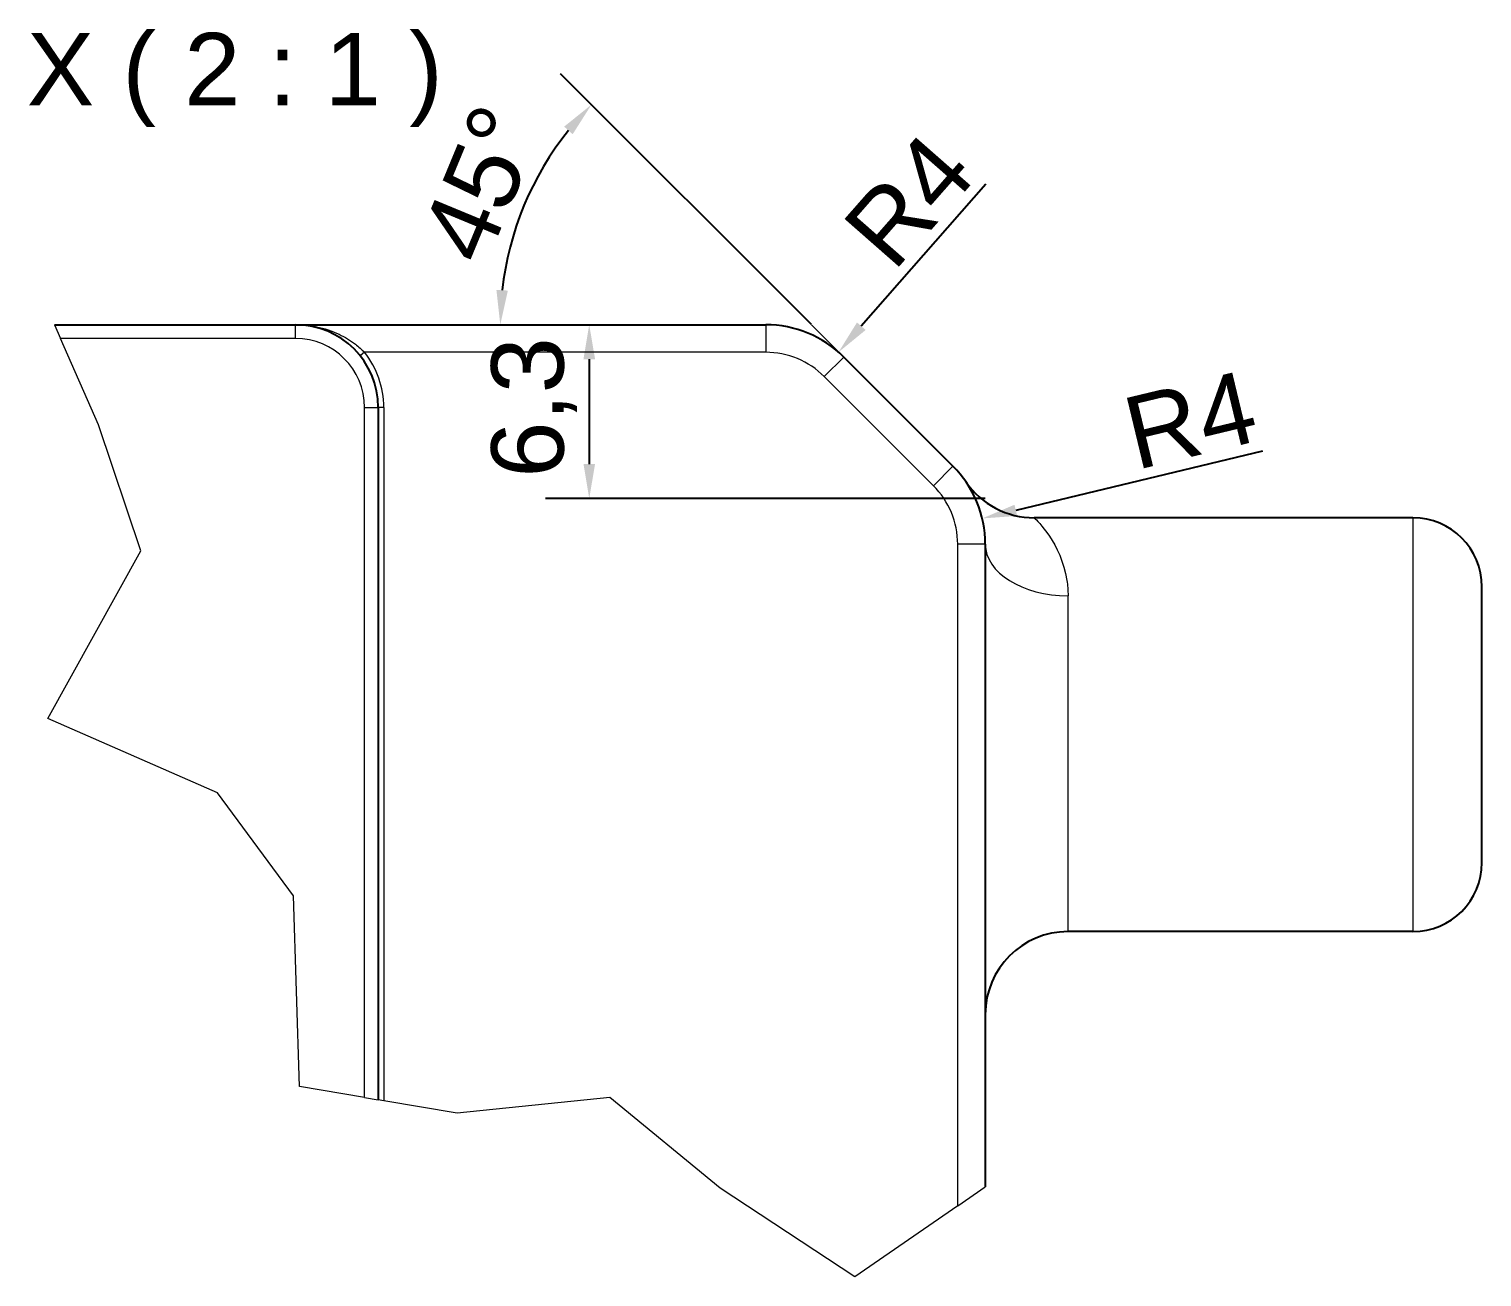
# Model space of a CAD drawing. Header units: millimetres. Extents: x 0 to 1486, y 0 to 1051.
# Drawn here: x 1191 to 1322.7, y 480.3 to 593.4 of the extents above; entities that cross this region are included whole.
import ezdxf

# ---------------------------------------------------------------- set-up
doc = ezdxf.new("R2010")
doc.units = ezdxf.units.MM
doc.header["$LTSCALE"] = 1.25
for name, color, linetype, lineweight, true_color in [('Bemaßungen(DIN)', 7, 'Continuous', 5, 0x262659), ('Bruchlinien(DIN)', 7, 'Continuous', 9, 0x262659), ('Sichtbare Kanten(DIN)', 7, 'Continuous', 25, 0x262659), ('Sichtbare tangentiale Kanten(DIN)', 7, 'Continuous', 15, 0x1a1a3e), ('Symbole(DIN)', 7, 'Continuous', 15, 0x262659)]:
    doc.layers.add(name, color=color, linetype=linetype, lineweight=lineweight, true_color=true_color)
doc.styles.add('Aktuell-DINGroßer Text', font='arial.ttf')
doc.dimstyles.new('STANDARD-DIN', dxfattribs={"dimscale": 1.25, "dimtxt": 5.25, "dimasz": 2.5, "dimexe": 3.175, "dimexo": 0, "dimgap": 0.8, "dimtad": 1, "dimrnd": 1e-08, "dimtxsty": 'Aktuell-DINGroßer Text', "dimcen": 0.09, "dimdle": 10, "dimclrd": 256, "dimclre": 256, "dimclrt": 256, "dimazin": 2, "dimtfac": 0.666667, "dimtmove": 0, "dimatfit": 3, "dimfxl": 1, "dimtolj": 1, "dimlwd": 25, "dimlwe": 25, "dimarcsym": 0})

# ---------------------------------------------------------------- blocks, each defined once
blk = doc.blocks.new('*D27')
at = {"layer": 'Bemaßungen(DIN)', "color": 250, "linetype": 'Continuous', "lineweight": 25, "true_color": 0x3f3f3f, "transparency": 16777216}
for p, q in [((1241.79, 563.43), (1241.79, 553.93)), ((1277.68, 550.81), (1237.83, 550.81))]:
    blk.add_line(p, q, dxfattribs=at)
at = {"layer": 'Bemaßungen(DIN)', "color": 250, "linetype": 'Continuous', "true_color": 0x3f3f3f, "transparency": 16777216}
for points in [[(1241.27, 563.43), (1242.32, 563.43), (1241.79, 566.56)], [(1241.27, 553.93), (1242.32, 553.93), (1241.79, 550.81)]]:
    blk.add_solid(points, dxfattribs=at)
at = {"layer": 'Defpoints', "color": 0, "linetype": 'Continuous', "transparency": 16777216}
for p in [(1241.79, 566.56), (1241.79, 550.81), (1277.68, 550.81)]:
    blk.add_point(p, dxfattribs=at)
at = {"layer": 'Bemaßungen(DIN)', "color": 179, "linetype": 'Continuous', "lineweight": 25, "true_color": 0x262659, "transparency": 16777216, "insert": (1232.91, 552.69), "char_height": 6.562, "attachment_point": 1, "rotation": 90, "style": 'Aktuell-DINGroßer Text'}
blk.add_mtext('\\A1;6,3', dxfattribs=at)
blk = doc.blocks.new('*D28')
at = {"layer": 'Bemaßungen(DIN)', "color": 250, "linetype": 'Continuous', "lineweight": 25, "true_color": 0x3f3f3f, "transparency": 16777216}
blk.add_line((1261.92, 566.57), (1239.18, 589.3), dxfattribs=at)
blk.add_arc((1261.93, 566.56), 28.2, 141.3535, 173.6465, dxfattribs=at)
at = {"layer": 'Bemaßungen(DIN)', "color": 250, "linetype": 'Continuous', "true_color": 0x3f3f3f, "transparency": 16777216}
for points in [[(1239.52, 584.51), (1240.29, 583.82), (1241.99, 586.5)], [(1234.42, 569.65), (1233.38, 569.71), (1233.73, 566.56)]]:
    blk.add_solid(points, dxfattribs=at)
at = {"layer": 'Defpoints', "color": 0, "linetype": 'Continuous', "transparency": 16777216}
for p in [(1237.51, 580.66), (1215.18, 566.56), (1261.92, 566.57), (1261.93, 566.56)]:
    blk.add_point(p, dxfattribs=at)
at = {"layer": 'Bemaßungen(DIN)', "color": 179, "linetype": 'Continuous', "lineweight": 25, "true_color": 0x262659, "transparency": 16777216, "insert": (1226.27, 574.22), "char_height": 6.562, "attachment_point": 1, "rotation": 67.5, "style": 'Aktuell-DINGroßer Text'}
blk.add_mtext('\\A1;45°', dxfattribs=at)
blk = doc.blocks.new('*D29')
at = {"layer": 'Bemaßungen(DIN)', "color": 250, "linetype": 'Continuous', "lineweight": 25, "true_color": 0x3f3f3f, "transparency": 16777216}
blk.add_line((1277.73, 579.28), (1266.44, 566.42), dxfattribs=at)
at = {"layer": 'Bemaßungen(DIN)', "color": 250, "linetype": 'Continuous', "true_color": 0x3f3f3f, "transparency": 16777216}
blk.add_solid([(1266.05, 566.76), (1266.84, 566.08), (1264.38, 564.07)], dxfattribs=at)
at = {"layer": 'Defpoints', "color": 0, "linetype": 'Continuous', "transparency": 16777216}
for p in [(1264.38, 564.07), (1257.78, 556.56)]:
    blk.add_point(p, dxfattribs=at)
at = {"layer": 'Bemaßungen(DIN)', "color": 179, "linetype": 'Continuous', "lineweight": 25, "true_color": 0x262659, "transparency": 16777216, "insert": (1264.43, 575.58), "char_height": 6.562, "attachment_point": 1, "rotation": 48.7158, "style": 'Aktuell-DINGroßer Text'}
blk.add_mtext('\\A1;R4', dxfattribs=at)
blk = doc.blocks.new('*D30')
at = {"layer": 'Bemaßungen(DIN)', "color": 250, "linetype": 'Continuous', "lineweight": 25, "true_color": 0x3f3f3f, "transparency": 16777216}
blk.add_line((1302.78, 555.1), (1280.44, 549.73), dxfattribs=at)
at = {"layer": 'Bemaßungen(DIN)', "color": 250, "linetype": 'Continuous', "true_color": 0x3f3f3f, "transparency": 16777216}
blk.add_solid([(1280.32, 550.24), (1280.56, 549.23), (1277.4, 549)], dxfattribs=at)
at = {"layer": 'Defpoints', "color": 0, "linetype": 'Continuous', "transparency": 16777216}
for p in [(1277.4, 549), (1267.68, 546.67)]:
    blk.add_point(p, dxfattribs=at)
at = {"layer": 'Bemaßungen(DIN)', "color": 179, "linetype": 'Continuous', "lineweight": 25, "true_color": 0x262659, "transparency": 16777216, "insert": (1289.78, 559.75), "char_height": 6.562, "attachment_point": 1, "rotation": 13.5078, "style": 'Aktuell-DINGroßer Text'}
blk.add_mtext('\\A1;R4', dxfattribs=at)

msp = doc.modelspace()

# ---------------------------------------------------------------- linework, layer by layer
at = {"layer": 'Bemaßungen(DIN)'}
msp.add_line((1264.856, 563.629), (1261.927, 566.558), dxfattribs=at)
at = {"layer": 'Bruchlinien(DIN)'}
for p, q in [((1193.348, 566.558), (1193.896, 565.308)), ((1197.322, 557.486), (1193.896, 565.308)), ((1201.148, 546.077), (1197.322, 557.486)), ((1192.737, 530.873), (1201.148, 546.077)), ((1208.108, 524.146), (1192.737, 530.873)), ((1214.986, 514.802), (1208.108, 524.146)), ((1215.528, 497.509), (1214.986, 514.802)), ((1221.427, 496.516), (1215.528, 497.509)), ((1221.427, 496.516), (1222.677, 496.305)), ((1223.177, 496.221), (1222.677, 496.305)), ((1243.671, 496.536), (1229.837, 495.1)), ((1253.657, 488.307), (1243.671, 496.536)), ((1229.837, 495.1), (1223.177, 496.221)), ((1275.177, 486.692), (1277.677, 488.418)), ((1265.856, 480.259), (1253.657, 488.307)), ((1275.177, 486.692), (1265.856, 480.259))]:
    msp.add_line(p, q, dxfattribs=at)
at = {"layer": 'Sichtbare Kanten(DIN)'}
for p, q in [((1193.348, 566.558), (1215.177, 566.558)), ((1215.177, 566.558), (1257.785, 566.558)), ((1264.856, 563.629), (1274.748, 553.737)), ((1222.677, 559.058), (1222.677, 496.305)), ((1316.427, 549.058), (1282.113, 549.058)), ((1277.677, 546.666), (1277.677, 488.418)), ((1322.677, 517.808), (1322.677, 542.808)), ((1316.427, 511.558), (1285.177, 511.558))]:
    msp.add_line(p, q, dxfattribs=at)
for centre, radius, start, end in [((1215.177, 559.058), 7.5, 0, 90), ((1257.785, 556.558), 10, 45, 90), ((1267.677, 546.666), 10, 0, 45), ((1282.113, 556.558), 7.5, 214.42069, 270), ((1316.427, 542.808), 6.25, 0, 90), ((1316.427, 517.808), 6.25, 270, 0), ((1285.177, 504.058), 7.5, 90, 180)]:
    msp.add_arc(centre, radius, start, end, dxfattribs=at)
at = {"layer": 'Sichtbare tangentiale Kanten(DIN)'}
for p, q in [((1215.177, 565.308), (1215.177, 566.558)), ((1257.785, 566.558), (1257.785, 564.058)), ((1215.177, 565.308), (1193.896, 565.308)), ((1221.422, 564.058), (1221.032, 563.746)), ((1257.785, 564.058), (1221.422, 564.058)), ((1264.856, 563.629), (1263.088, 561.861)), ((1272.98, 551.969), (1263.088, 561.861)), ((1221.427, 496.516), (1221.427, 559.058)), ((1221.427, 559.058), (1222.677, 559.058)), ((1223.177, 559.058), (1222.677, 559.058)), ((1223.177, 559.058), (1223.177, 496.221)), ((1274.748, 553.737), (1272.98, 551.969)), ((1316.427, 549.058), (1316.427, 511.558)), ((1275.177, 486.692), (1275.177, 546.666)), ((1277.677, 546.666), (1275.177, 546.666)), ((1285.177, 511.558), (1285.177, 541.992))]:
    msp.add_line(p, q, dxfattribs=at)
for centre, radius, start, end in [((1215.177, 559.058), 6.25, 0, 90), ((1215.177, 559.058), 8, 0, 38.68219), ((1257.785, 556.558), 7.5, 45, 90), ((1267.677, 546.666), 7.5, 0, 45)]:
    msp.add_arc(centre, radius, start, end, dxfattribs=at)
msp.add_ellipse((1285.177, 546.666), major_axis=(-7.5, 0), ratio=0.6231567, start_param=0, end_param=1.5707963, dxfattribs=at)
for points, knots in [([(1215.177, 566.558), (1215.814, 566.558), (1216.459, 566.495), (1217.789, 566.221), (1218.472, 565.999), (1219.649, 565.441), (1220.144, 565.144), (1220.897, 564.564), (1221.172, 564.318), (1221.422, 564.058)], [-0.00076641, -0.00076641, -0.00076641, -0.00076641, 0.08891825, 0.08891825, 0.18740123, 0.18740123, 0.2641586, 0.2641586, 0.31213196, 0.31213196, 0.31213196, 0.31213196]), ([(1282.116, 549.058), (1282.114, 549.058), (1282.12, 549.05), (1282.36, 548.799), (1284.537, 546.762), (1285.137, 542.944), (1285.177, 542.477), (1285.177, 541.992)], [0.94653802, 0.94653802, 0.94653802, 0.94653802, 0.99847738, 0.99847738, 1.79106717, 1.79106717, 1.89518461, 1.89518461, 1.89518461, 1.89518461])]:
    msp.add_open_spline(points, degree=3, knots=knots, dxfattribs=at)

# ---------------------------------------------------------------- texts
at = {"layer": 'Symbole(DIN)', "color": 179, "true_color": 0x262659, "insert": (1190.828, 584.465), "char_height": 6.5625, "attachment_point": 7, "style": 'Aktuell-DINGroßer Text'}
msp.add_mtext('X ( 2 : 1 )', dxfattribs=at)

# ---------------------------------------------------------------- dimensions: what is measured, and where the dimension line sits
at = {"layer": 'Bemaßungen(DIN)', "color": 250, "linetype": 'Continuous', "lineweight": 25, "true_color": 0x3f3f3f}
dim = msp.add_angular_dim_3p(base=(1237.509, 580.656), center=(1261.927, 566.558), p1=(1261.918, 566.567), p2=(1215.177, 566.558), dimstyle='STANDARD-DIN', override={"dimgap": 0.8, "dimse2": 1, "dimadec": 2, "dimtol": 0, "dimlim": 0, "dimtp": 0, "dimtm": 0, "dimtdec": 0}, dxfattribs=at)
dim.commit()
dim.dimension.update_dxf_attribs({"geometry": '*D28', "text_midpoint": (1235.878, 577.348), "dimtype": 165})
for center, mpoint, picture, middle in [((1257.785, 556.558), (1264.383, 564.073), '*D29', (1273.591, 574.56)), ((1267.677, 546.666), (1277.4, 549.002), '*D30', (1296.675, 553.632))]:
    dim = msp.add_radius_dim(center=center, mpoint=mpoint, dimstyle='STANDARD-DIN', override={"dimgap": 0.8, "dimdec": 2, "dimlfac": 0.4, "dimcen": 0, "dimtol": 0, "dimlim": 0, "dimtp": 0, "dimtm": 0, "dimtdec": 2, "dimtofl": 0}, dxfattribs=at)
    dim.commit()
    dim.dimension.update_dxf_attribs({"geometry": picture, "text_midpoint": middle, "dimtype": 164})
dim = msp.add_linear_dim(base=(1241.795, 550.808), p1=(1241.795, 566.558), p2=(1277.677, 550.808), angle=270, dimstyle='STANDARD-DIN', override={"dimgap": 0.8, "dimdec": 2, "dimlfac": 0.4, "dimse1": 1, "dimtol": 0, "dimlim": 0, "dimtp": 0, "dimtm": 0, "dimtdec": 2, "dimtofl": 0, "dimatfit": 1}, dxfattribs=at)
dim.commit()
dim.dimension.update_dxf_attribs({"geometry": '*D27', "text_midpoint": (1241.795, 558.683), "dimtype": 160})

doc.saveas('drawing.dxf')
